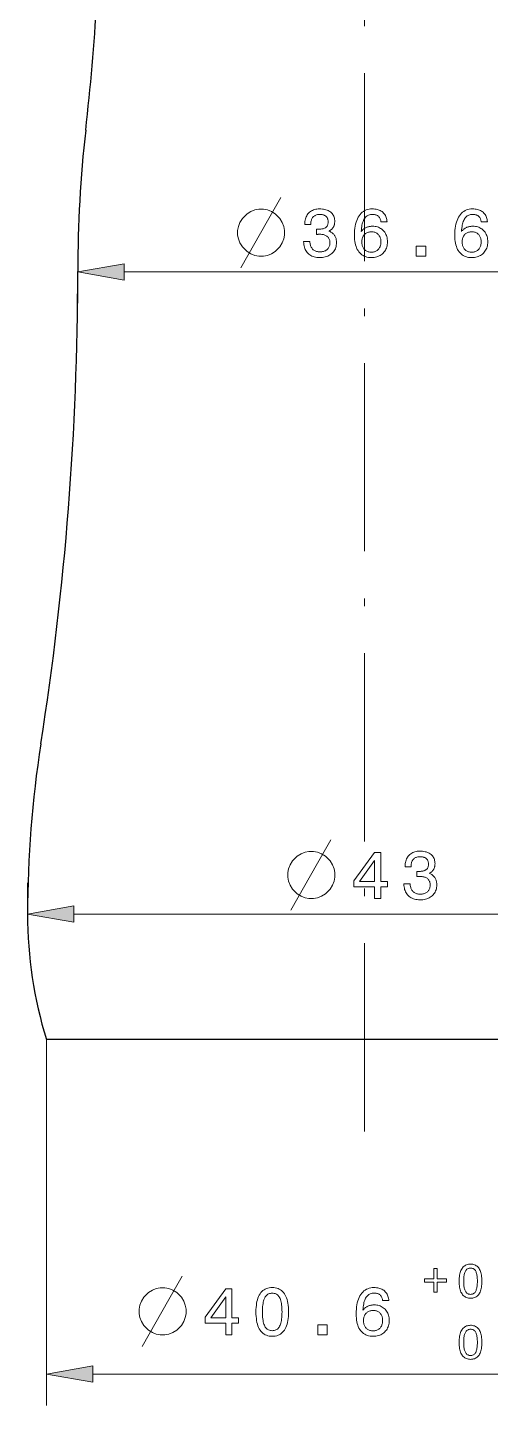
# Model space of a CAD drawing. Extents: x 0 to 297, y 0 to 523.
# Drawn here: x 136.7 to 166.2, y 108.7 to 196.6 of the extents above; entities that cross this region are included whole.
import ezdxf

# ---------------------------------------------------------------- set-up
doc = ezdxf.new("R2010")
doc.units = 0
doc.linetypes.add('DASHDOT', pattern=[18.5, 12, -3, 0.5, -3])

msp = doc.modelspace()

# ---------------------------------------------------------------- linework, layer by layer
at = {"color": 7, "linetype": 'DASHDOT', "lineweight": 13}
msp.add_line((158.178, 126.181), (158.178, 378.407), dxfattribs=at)
at = {"color": 7, "lineweight": 13, "ltscale": 0.050638}
msp.add_line((139.877, 181.032), (139.877, 179.007), dxfattribs=at)
at = {"color": 7, "lineweight": 13}
for p, q in [((142.832, 181.007), (173.523, 181.007)), ((139.632, 140.036), (176.723, 140.036)), ((137.877, 132.032), (137.877, 108.697)), ((140.832, 110.697), (175.523, 110.697))]:
    msp.add_line(p, q, dxfattribs=at)
at = {"color": 7, "lineweight": 13, "ltscale": 0.050104}
msp.add_line((136.677, 140.032), (136.677, 142.036), dxfattribs=at)
at = {"color": 7, "lineweight": 30}
msp.add_line((178.477, 132.032), (137.877, 132.032), dxfattribs=at)
at = {"color": 7, "lineweight": 13}
for points in [[(150.278, 181.257), (151.978, 184.257), (152.828, 185.757)], [(153.478, 140.286), (155.178, 143.286), (156.028, 144.786)], [(143.989, 112.447), (145.689, 115.447), (146.539, 116.947)]]:
    msp.add_lwpolyline(points, dxfattribs=at)
for points in [[(151.728, 185.007), (151.428, 185.007), (151.178, 184.957), (150.928, 184.857), (150.678, 184.707), (150.378, 184.407), (150.228, 184.157), (150.128, 183.907), (150.078, 183.657), (150.078, 183.357), (150.128, 183.107), (150.228, 182.857), (150.378, 182.607), (150.678, 182.307), (150.928, 182.157), (151.178, 182.057), (151.428, 182.007), (151.728, 182.007), (151.978, 182.057), (152.228, 182.157), (152.478, 182.307), (152.778, 182.607), (152.928, 182.857), (153.028, 183.107), (153.078, 183.357), (153.078, 183.657), (153.028, 183.907), (152.928, 184.157), (152.778, 184.407), (152.478, 184.707), (152.228, 184.857), (151.978, 184.957)], [(154.289, 182.947), (154.688, 182.947), (154.69, 182.885), (154.697, 182.826), (154.706, 182.77), (154.718, 182.717), (154.734, 182.666), (154.753, 182.619), (154.775, 182.574), (154.801, 182.532), (154.83, 182.493), (154.861, 182.457), (154.896, 182.424), (154.934, 182.394), (154.974, 182.368), (155.017, 182.345), (155.063, 182.326), (155.111, 182.311), (155.162, 182.298), (155.215, 182.29), (155.272, 182.285), (155.331, 182.283), (155.388, 182.284), (155.444, 182.289), (155.496, 182.297), (155.547, 182.308), (155.594, 182.322), (155.64, 182.34), (155.682, 182.36), (155.723, 182.384), (155.76, 182.411), (155.795, 182.441), (155.828, 182.474), (155.857, 182.509), (155.882, 182.546), (155.904, 182.586), (155.923, 182.629), (155.938, 182.673), (155.95, 182.72), (155.958, 182.769), (155.963, 182.821), (155.965, 182.875), (155.963, 182.924), (155.958, 182.971), (155.95, 183.016), (155.938, 183.058), (155.923, 183.098), (155.905, 183.136), (155.883, 183.172), (155.858, 183.206), (155.829, 183.237), (155.798, 183.266), (155.763, 183.293), (155.725, 183.317), (155.685, 183.338), (155.642, 183.356), (155.596, 183.371), (155.547, 183.384), (155.496, 183.394), (155.442, 183.401), (155.386, 183.405), (155.326, 183.406), (155.318, 183.406), (155.309, 183.406), (155.301, 183.406), (155.292, 183.406), (155.283, 183.406), (155.274, 183.406), (155.265, 183.405), (155.256, 183.405), (155.247, 183.405), (155.238, 183.404), (155.228, 183.404), (155.218, 183.403), (155.207, 183.403), (155.196, 183.402), (155.184, 183.402), (155.172, 183.401), (155.158, 183.4), (155.145, 183.4), (155.13, 183.399), (155.116, 183.398), (155.116, 183.737), (155.125, 183.737), (155.134, 183.737), (155.143, 183.736), (155.152, 183.736), (155.161, 183.736), (155.17, 183.735), (155.178, 183.735), (155.187, 183.735), (155.196, 183.735), (155.204, 183.734), (155.212, 183.734), (155.221, 183.734), (155.229, 183.734), (155.237, 183.734), (155.245, 183.734), (155.252, 183.733), (155.26, 183.733), (155.267, 183.733), (155.275, 183.733), (155.282, 183.733), (155.339, 183.734), (155.392, 183.738), (155.443, 183.744), (155.491, 183.752), (155.535, 183.762), (155.577, 183.775), (155.616, 183.79), (155.651, 183.807), (155.684, 183.826), (155.713, 183.848), (155.74, 183.872), (155.764, 183.899), (155.785, 183.928), (155.803, 183.959), (155.818, 183.993), (155.831, 184.03), (155.841, 184.068), (155.848, 184.11), (155.852, 184.153), (155.853, 184.199), (155.852, 184.244), (155.848, 184.286), (155.841, 184.326), (155.832, 184.364), (155.819, 184.4), (155.804, 184.434), (155.787, 184.466), (155.766, 184.496), (155.743, 184.524), (155.717, 184.549), (155.689, 184.572), (155.658, 184.593), (155.625, 184.611), (155.59, 184.627), (155.552, 184.641), (155.511, 184.652), (155.469, 184.66), (155.424, 184.667), (155.376, 184.67), (155.326, 184.671), (155.27, 184.67), (155.217, 184.665), (155.167, 184.657), (155.119, 184.645), (155.074, 184.631), (155.032, 184.613), (154.993, 184.592), (154.956, 184.568), (154.922, 184.54), (154.891, 184.509), (154.863, 184.475), (154.837, 184.438), (154.815, 184.398), (154.796, 184.355), (154.78, 184.309), (154.766, 184.26), (154.756, 184.207), (154.748, 184.152), (154.744, 184.094), (154.742, 184.033), (154.359, 184.033), (154.359, 184.062), (154.361, 184.148), (154.369, 184.231), (154.382, 184.31), (154.4, 184.386), (154.423, 184.458), (154.451, 184.526), (154.484, 184.591), (154.523, 184.652), (154.566, 184.71), (154.615, 184.764), (154.668, 184.814), (154.724, 184.858), (154.785, 184.897), (154.848, 184.931), (154.916, 184.96), (154.986, 184.984), (155.061, 185.002), (155.139, 185.015), (155.22, 185.023), (155.305, 185.026), (155.395, 185.023), (155.481, 185.017), (155.562, 185.006), (155.64, 184.992), (155.713, 184.972), (155.782, 184.949), (155.847, 184.921), (155.908, 184.889), (155.965, 184.853), (156.018, 184.813), (156.066, 184.768), (156.109, 184.721), (156.147, 184.67), (156.18, 184.615), (156.208, 184.558), (156.23, 184.496), (156.248, 184.432), (156.261, 184.364), (156.268, 184.293), (156.271, 184.218), (156.27, 184.175), (156.267, 184.134), (156.262, 184.094), (156.255, 184.055), (156.247, 184.017), (156.236, 183.98), (156.224, 183.945), (156.209, 183.911), (156.193, 183.878), (156.175, 183.847), (156.155, 183.817), (156.133, 183.788), (156.109, 183.761), (156.083, 183.736), (156.056, 183.712), (156.027, 183.689), (155.996, 183.668), (155.963, 183.648), (155.928, 183.63), (155.891, 183.613), (155.939, 183.594), (155.984, 183.574), (156.026, 183.551), (156.067, 183.526), (156.105, 183.5), (156.14, 183.471), (156.173, 183.441), (156.204, 183.408), (156.233, 183.373), (156.259, 183.337), (156.283, 183.299), (156.304, 183.258), (156.323, 183.217), (156.34, 183.173), (156.353, 183.128), (156.365, 183.081), (156.373, 183.032), (156.38, 182.981), (156.383, 182.929), (156.385, 182.875), (156.382, 182.79), (156.373, 182.709), (156.358, 182.631), (156.337, 182.557), (156.311, 182.486), (156.278, 182.418), (156.24, 182.354), (156.196, 182.293), (156.146, 182.236), (156.09, 182.182), (156.029, 182.132), (155.964, 182.087), (155.895, 182.048), (155.822, 182.014), (155.746, 181.986), (155.666, 181.962), (155.581, 181.944), (155.493, 181.931), (155.401, 181.923), (155.305, 181.92), (155.214, 181.923), (155.127, 181.931), (155.044, 181.945), (154.964, 181.964), (154.888, 181.988), (154.816, 182.018), (154.748, 182.053), (154.683, 182.094), (154.622, 182.14), (154.565, 182.192), (154.513, 182.248), (154.466, 182.308), (154.424, 182.372), (154.389, 182.439), (154.358, 182.509), (154.333, 182.584), (154.314, 182.662), (154.3, 182.743), (154.292, 182.829), (154.289, 182.917)], [(159.612, 184.195), (159.216, 184.195), (159.21, 184.241), (159.202, 184.284), (159.192, 184.325), (159.179, 184.364), (159.164, 184.401), (159.146, 184.436), (159.127, 184.468), (159.105, 184.499), (159.08, 184.527), (159.054, 184.552), (159.025, 184.576), (158.994, 184.597), (158.961, 184.615), (158.926, 184.631), (158.889, 184.645), (158.85, 184.656), (158.808, 184.665), (158.765, 184.671), (158.72, 184.674), (158.672, 184.676), (158.608, 184.673), (158.547, 184.665), (158.489, 184.651), (158.434, 184.632), (158.382, 184.608), (158.333, 184.578), (158.287, 184.543), (158.244, 184.503), (158.205, 184.457), (158.168, 184.406), (158.135, 184.349), (158.104, 184.287), (158.076, 184.219), (158.052, 184.145), (158.03, 184.066), (158.011, 183.982), (157.995, 183.892), (157.981, 183.796), (157.971, 183.695), (157.964, 183.588), (157.99, 183.619), (158.017, 183.65), (158.045, 183.678), (158.074, 183.705), (158.104, 183.731), (158.136, 183.754), (158.168, 183.777), (158.202, 183.798), (158.237, 183.817), (158.273, 183.834), (158.309, 183.85), (158.347, 183.865), (158.386, 183.877), (158.425, 183.888), (158.466, 183.898), (158.507, 183.905), (158.549, 183.911), (158.592, 183.915), (158.636, 183.918), (158.681, 183.919), (158.764, 183.916), (158.844, 183.908), (158.922, 183.894), (158.996, 183.875), (159.066, 183.851), (159.134, 183.82), (159.198, 183.785), (159.259, 183.744), (159.317, 183.698), (159.372, 183.646), (159.423, 183.589), (159.468, 183.53), (159.507, 183.466), (159.542, 183.4), (159.571, 183.329), (159.595, 183.256), (159.614, 183.178), (159.627, 183.098), (159.635, 183.013), (159.638, 182.926), (159.635, 182.838), (159.626, 182.754), (159.612, 182.673), (159.593, 182.595), (159.567, 182.521), (159.536, 182.45), (159.5, 182.382), (159.458, 182.318), (159.41, 182.257), (159.356, 182.2), (159.298, 182.146), (159.237, 182.099), (159.172, 182.057), (159.103, 182.021), (159.031, 181.99), (158.956, 181.965), (158.877, 181.945), (158.795, 181.931), (158.709, 181.923), (158.619, 181.92), (158.516, 181.924), (158.418, 181.935), (158.325, 181.953), (158.237, 181.979), (158.154, 182.011), (158.076, 182.051), (158.002, 182.099), (157.934, 182.154), (157.87, 182.216), (157.812, 182.285), (157.759, 182.361), (157.711, 182.444), (157.669, 182.533), (157.632, 182.628), (157.602, 182.73), (157.576, 182.839), (157.557, 182.954), (157.543, 183.075), (157.534, 183.203), (157.532, 183.337), (157.535, 183.494), (157.543, 183.644), (157.558, 183.787), (157.579, 183.923), (157.606, 184.051), (157.639, 184.172), (157.678, 184.286), (157.722, 184.393), (157.773, 184.492), (157.83, 184.584), (157.892, 184.668), (157.959, 184.743), (158.03, 184.809), (158.107, 184.867), (158.188, 184.915), (158.274, 184.955), (158.365, 184.986), (158.46, 185.008), (158.561, 185.021), (158.666, 185.026), (158.75, 185.023), (158.83, 185.017), (158.906, 185.006), (158.979, 184.991), (159.049, 184.971), (159.114, 184.947), (159.177, 184.919), (159.235, 184.887), (159.29, 184.85), (159.341, 184.808), (159.389, 184.763), (159.432, 184.714), (159.47, 184.662), (159.504, 184.606), (159.533, 184.546), (159.558, 184.483), (159.578, 184.417), (159.594, 184.346), (159.605, 184.272)], [(166.009, 184.195), (165.612, 184.195), (165.607, 184.241), (165.598, 184.284), (165.588, 184.325), (165.575, 184.364), (165.56, 184.401), (165.543, 184.436), (165.523, 184.468), (165.501, 184.499), (165.477, 184.527), (165.45, 184.552), (165.421, 184.576), (165.39, 184.597), (165.357, 184.615), (165.322, 184.631), (165.285, 184.645), (165.246, 184.656), (165.205, 184.665), (165.161, 184.671), (165.116, 184.674), (165.068, 184.676), (165.004, 184.673), (164.943, 184.665), (164.885, 184.651), (164.83, 184.632), (164.778, 184.608), (164.729, 184.578), (164.683, 184.543), (164.641, 184.503), (164.601, 184.457), (164.565, 184.406), (164.531, 184.349), (164.5, 184.287), (164.473, 184.219), (164.448, 184.145), (164.426, 184.066), (164.407, 183.982), (164.391, 183.892), (164.378, 183.796), (164.367, 183.695), (164.36, 183.588), (164.386, 183.619), (164.413, 183.65), (164.441, 183.678), (164.47, 183.705), (164.501, 183.731), (164.532, 183.754), (164.565, 183.777), (164.598, 183.798), (164.633, 183.817), (164.669, 183.834), (164.706, 183.85), (164.744, 183.865), (164.782, 183.877), (164.822, 183.888), (164.862, 183.898), (164.903, 183.905), (164.945, 183.911), (164.988, 183.915), (165.032, 183.918), (165.077, 183.919), (165.16, 183.916), (165.241, 183.908), (165.318, 183.894), (165.392, 183.875), (165.463, 183.851), (165.53, 183.82), (165.595, 183.785), (165.656, 183.744), (165.714, 183.698), (165.768, 183.646), (165.819, 183.589), (165.864, 183.53), (165.904, 183.466), (165.938, 183.4), (165.968, 183.329), (165.992, 183.256), (166.01, 183.178), (166.023, 183.098), (166.031, 183.013), (166.034, 182.926), (166.031, 182.838), (166.023, 182.754), (166.009, 182.673), (165.989, 182.595), (165.964, 182.521), (165.933, 182.45), (165.896, 182.382), (165.854, 182.318), (165.806, 182.257), (165.753, 182.2), (165.695, 182.146), (165.633, 182.099), (165.568, 182.057), (165.5, 182.021), (165.428, 181.99), (165.352, 181.965), (165.273, 181.945), (165.191, 181.931), (165.105, 181.923), (165.016, 181.92), (164.913, 181.924), (164.815, 181.935), (164.722, 181.953), (164.634, 181.979), (164.55, 182.011), (164.472, 182.051), (164.399, 182.099), (164.33, 182.154), (164.267, 182.216), (164.208, 182.285), (164.155, 182.361), (164.107, 182.444), (164.065, 182.533), (164.029, 182.628), (163.998, 182.73), (163.973, 182.839), (163.953, 182.954), (163.939, 183.075), (163.931, 183.203), (163.928, 183.337), (163.931, 183.494), (163.94, 183.644), (163.955, 183.787), (163.976, 183.923), (164.002, 184.051), (164.035, 184.172), (164.074, 184.286), (164.119, 184.393), (164.17, 184.492), (164.226, 184.584), (164.288, 184.668), (164.355, 184.743), (164.427, 184.809), (164.503, 184.867), (164.584, 184.915), (164.67, 184.955), (164.761, 184.986), (164.857, 185.008), (164.957, 185.021), (165.062, 185.026), (165.146, 185.023), (165.226, 185.017), (165.303, 185.006), (165.376, 184.991), (165.445, 184.971), (165.511, 184.947), (165.573, 184.919), (165.632, 184.887), (165.686, 184.85), (165.738, 184.808), (165.785, 184.763), (165.828, 184.714), (165.866, 184.662), (165.9, 184.606), (165.929, 184.546), (165.954, 184.483), (165.975, 184.417), (165.99, 184.346), (166.002, 184.272)], [(159.22, 182.922), (159.219, 182.979), (159.214, 183.034), (159.206, 183.087), (159.194, 183.137), (159.18, 183.185), (159.162, 183.231), (159.141, 183.274), (159.116, 183.315), (159.089, 183.353), (159.058, 183.39), (159.024, 183.423), (158.989, 183.453), (158.951, 183.479), (158.912, 183.502), (158.87, 183.521), (158.827, 183.537), (158.781, 183.549), (158.733, 183.558), (158.684, 183.563), (158.632, 183.565), (158.574, 183.563), (158.519, 183.558), (158.466, 183.549), (158.416, 183.537), (158.369, 183.521), (158.324, 183.502), (158.281, 183.48), (158.241, 183.454), (158.204, 183.425), (158.169, 183.392), (158.137, 183.356), (158.109, 183.317), (158.084, 183.276), (158.062, 183.233), (158.044, 183.187), (158.029, 183.138), (158.017, 183.087), (158.008, 183.033), (158.003, 182.976), (158.002, 182.917), (158.003, 182.858), (158.008, 182.802), (158.017, 182.748), (158.028, 182.696), (158.043, 182.647), (158.061, 182.6), (158.083, 182.556), (158.108, 182.515), (158.136, 182.475), (158.167, 182.439), (158.201, 182.405), (158.238, 182.375), (158.277, 182.348), (158.318, 182.325), (158.362, 182.306), (158.408, 182.29), (158.456, 182.278), (158.507, 182.269), (158.56, 182.263), (158.615, 182.262), (158.668, 182.264), (158.719, 182.269), (158.768, 182.278), (158.815, 182.291), (158.859, 182.307), (158.902, 182.327), (158.943, 182.351), (158.981, 182.378), (159.018, 182.409), (159.053, 182.444), (159.084, 182.482), (159.113, 182.522), (159.138, 182.564), (159.16, 182.608), (159.178, 182.655), (159.193, 182.704), (159.205, 182.755), (159.214, 182.808), (159.219, 182.864)], [(165.617, 182.922), (165.615, 182.979), (165.61, 183.034), (165.602, 183.087), (165.591, 183.137), (165.576, 183.185), (165.558, 183.231), (165.537, 183.274), (165.513, 183.315), (165.485, 183.353), (165.454, 183.39), (165.421, 183.423), (165.385, 183.453), (165.348, 183.479), (165.308, 183.502), (165.267, 183.521), (165.223, 183.537), (165.177, 183.549), (165.13, 183.558), (165.08, 183.563), (165.028, 183.565), (164.971, 183.563), (164.915, 183.558), (164.863, 183.549), (164.813, 183.537), (164.765, 183.521), (164.72, 183.502), (164.678, 183.48), (164.638, 183.454), (164.6, 183.425), (164.566, 183.392), (164.534, 183.356), (164.505, 183.317), (164.48, 183.276), (164.458, 183.233), (164.44, 183.187), (164.425, 183.138), (164.413, 183.087), (164.405, 183.033), (164.4, 182.976), (164.398, 182.917), (164.4, 182.858), (164.405, 182.802), (164.413, 182.748), (164.424, 182.696), (164.439, 182.647), (164.458, 182.6), (164.479, 182.556), (164.504, 182.515), (164.532, 182.475), (164.564, 182.439), (164.598, 182.405), (164.634, 182.375), (164.673, 182.348), (164.715, 182.325), (164.758, 182.306), (164.804, 182.29), (164.853, 182.278), (164.903, 182.269), (164.956, 182.263), (165.012, 182.262), (165.064, 182.264), (165.115, 182.269), (165.164, 182.278), (165.211, 182.291), (165.256, 182.307), (165.299, 182.327), (165.339, 182.351), (165.378, 182.378), (165.414, 182.409), (165.449, 182.444), (165.481, 182.482), (165.509, 182.522), (165.534, 182.564), (165.556, 182.608), (165.575, 182.655), (165.59, 182.704), (165.601, 182.755), (165.61, 182.808), (165.615, 182.864)], [(161.476, 182.007), (161.476, 182.65), (162.073, 182.65), (162.073, 182.007)], [(142.832, 181.528), (139.877, 181.007), (142.832, 180.486)], [(154.928, 144.036), (154.628, 144.036), (154.378, 143.986), (154.128, 143.886), (153.878, 143.736), (153.578, 143.436), (153.428, 143.186), (153.328, 142.936), (153.278, 142.686), (153.278, 142.386), (153.328, 142.136), (153.428, 141.886), (153.578, 141.636), (153.878, 141.336), (154.128, 141.186), (154.378, 141.086), (154.628, 141.036), (154.928, 141.036), (155.178, 141.086), (155.428, 141.186), (155.678, 141.336), (155.978, 141.636), (156.128, 141.886), (156.228, 142.136), (156.278, 142.386), (156.278, 142.686), (156.228, 142.936), (156.128, 143.186), (155.978, 143.436), (155.678, 143.736), (155.428, 143.886), (155.178, 143.986)], [(158.815, 141.036), (158.815, 141.778), (157.497, 141.778), (157.497, 142.158), (158.81, 143.969), (159.203, 143.969), (159.203, 142.124), (159.63, 142.124), (159.63, 141.778), (159.203, 141.778), (159.203, 141.036)], [(157.86, 142.124), (158.815, 142.124), (158.815, 143.467)], [(160.687, 141.977), (161.085, 141.977), (161.088, 141.915), (161.094, 141.856), (161.103, 141.8), (161.116, 141.746), (161.132, 141.696), (161.151, 141.648), (161.173, 141.604), (161.199, 141.562), (161.227, 141.523), (161.259, 141.486), (161.294, 141.453), (161.331, 141.424), (161.372, 141.398), (161.415, 141.375), (161.46, 141.356), (161.508, 141.34), (161.559, 141.328), (161.613, 141.319), (161.669, 141.314), (161.728, 141.312), (161.786, 141.314), (161.841, 141.319), (161.894, 141.327), (161.944, 141.338), (161.992, 141.352), (162.037, 141.369), (162.08, 141.39), (162.12, 141.414), (162.158, 141.441), (162.193, 141.471), (162.225, 141.503), (162.254, 141.539), (162.28, 141.576), (162.302, 141.616), (162.32, 141.658), (162.336, 141.703), (162.347, 141.75), (162.356, 141.799), (162.361, 141.851), (162.363, 141.905), (162.361, 141.954), (162.356, 142.001), (162.348, 142.045), (162.336, 142.088), (162.321, 142.128), (162.302, 142.166), (162.281, 142.202), (162.255, 142.235), (162.227, 142.267), (162.195, 142.296), (162.16, 142.323), (162.123, 142.346), (162.082, 142.367), (162.039, 142.386), (161.994, 142.401), (161.945, 142.414), (161.894, 142.424), (161.84, 142.431), (161.783, 142.435), (161.724, 142.436), (161.715, 142.436), (161.707, 142.436), (161.698, 142.436), (161.69, 142.436), (161.681, 142.436), (161.672, 142.435), (161.663, 142.435), (161.654, 142.435), (161.645, 142.434), (161.635, 142.434), (161.626, 142.434), (161.616, 142.433), (161.605, 142.433), (161.594, 142.432), (161.582, 142.431), (161.569, 142.431), (161.556, 142.43), (161.542, 142.429), (161.528, 142.429), (161.513, 142.428), (161.513, 142.767), (161.522, 142.767), (161.532, 142.766), (161.541, 142.766), (161.55, 142.766), (161.558, 142.765), (161.567, 142.765), (161.576, 142.765), (161.585, 142.764), (161.593, 142.764), (161.602, 142.764), (161.61, 142.764), (161.618, 142.764), (161.626, 142.763), (161.634, 142.763), (161.642, 142.763), (161.65, 142.763), (161.658, 142.763), (161.665, 142.763), (161.672, 142.763), (161.68, 142.763), (161.736, 142.764), (161.79, 142.768), (161.841, 142.773), (161.888, 142.781), (161.933, 142.792), (161.975, 142.804), (162.013, 142.819), (162.049, 142.836), (162.081, 142.856), (162.111, 142.878), (162.137, 142.902), (162.161, 142.929), (162.182, 142.958), (162.201, 142.989), (162.216, 143.023), (162.229, 143.059), (162.238, 143.098), (162.245, 143.139), (162.25, 143.183), (162.251, 143.229), (162.25, 143.273), (162.246, 143.316), (162.239, 143.356), (162.229, 143.394), (162.217, 143.43), (162.202, 143.464), (162.184, 143.496), (162.164, 143.526), (162.141, 143.553), (162.115, 143.579), (162.087, 143.602), (162.056, 143.623), (162.023, 143.641), (161.987, 143.657), (161.949, 143.671), (161.909, 143.682), (161.866, 143.69), (161.821, 143.696), (161.774, 143.7), (161.724, 143.701), (161.668, 143.699), (161.615, 143.695), (161.564, 143.686), (161.517, 143.675), (161.472, 143.66), (161.43, 143.643), (161.39, 143.622), (161.354, 143.597), (161.32, 143.57), (161.289, 143.539), (161.26, 143.505), (161.235, 143.468), (161.213, 143.428), (161.193, 143.385), (161.177, 143.338), (161.164, 143.289), (161.153, 143.237), (161.146, 143.182), (161.141, 143.124), (161.14, 143.062), (160.756, 143.062), (160.756, 143.092), (160.759, 143.178), (160.767, 143.261), (160.779, 143.34), (160.797, 143.416), (160.82, 143.488), (160.848, 143.556), (160.882, 143.621), (160.92, 143.682), (160.964, 143.74), (161.012, 143.794), (161.065, 143.844), (161.122, 143.888), (161.182, 143.927), (161.246, 143.961), (161.313, 143.99), (161.384, 144.013), (161.458, 144.032), (161.536, 144.045), (161.618, 144.053), (161.703, 144.055), (161.793, 144.053), (161.878, 144.047), (161.96, 144.036), (162.037, 144.021), (162.111, 144.002), (162.18, 143.979), (162.245, 143.951), (162.306, 143.919), (162.363, 143.883), (162.415, 143.842), (162.464, 143.798), (162.507, 143.75), (162.544, 143.699), (162.577, 143.645), (162.605, 143.587), (162.628, 143.526), (162.646, 143.462), (162.658, 143.394), (162.666, 143.322), (162.668, 143.248), (162.667, 143.205), (162.665, 143.163), (162.66, 143.123), (162.653, 143.084), (162.644, 143.046), (162.634, 143.01), (162.621, 142.975), (162.607, 142.941), (162.591, 142.908), (162.573, 142.877), (162.552, 142.847), (162.53, 142.818), (162.507, 142.791), (162.481, 142.765), (162.454, 142.741), (162.424, 142.719), (162.393, 142.697), (162.36, 142.678), (162.326, 142.66), (162.289, 142.643), (162.336, 142.624), (162.381, 142.603), (162.424, 142.581), (162.464, 142.556), (162.502, 142.529), (162.538, 142.501), (162.571, 142.47), (162.602, 142.438), (162.631, 142.403), (162.657, 142.367), (162.681, 142.328), (162.702, 142.288), (162.721, 142.246), (162.737, 142.203), (162.751, 142.157), (162.762, 142.11), (162.771, 142.062), (162.777, 142.011), (162.781, 141.959), (162.782, 141.905), (162.779, 141.82), (162.77, 141.739), (162.756, 141.661), (162.735, 141.586), (162.708, 141.515), (162.676, 141.448), (162.638, 141.383), (162.593, 141.323), (162.543, 141.265), (162.487, 141.211), (162.426, 141.162), (162.361, 141.117), (162.293, 141.078), (162.22, 141.044), (162.143, 141.015), (162.063, 140.992), (161.979, 140.973), (161.891, 140.96), (161.799, 140.952), (161.703, 140.95), (161.612, 140.953), (161.525, 140.961), (161.441, 140.974), (161.362, 140.993), (161.286, 141.018), (161.214, 141.048), (161.145, 141.083), (161.081, 141.124), (161.02, 141.17), (160.963, 141.222), (160.91, 141.278), (160.863, 141.338), (160.822, 141.401), (160.786, 141.468), (160.756, 141.539), (160.731, 141.613), (160.712, 141.691), (160.698, 141.773), (160.689, 141.858), (160.687, 141.947)], [(139.632, 140.557), (136.677, 140.036), (139.632, 139.515)], [(162.591, 117.434), (162.802, 117.434), (162.802, 116.779), (163.399, 116.779), (163.399, 116.57), (162.802, 116.57), (162.802, 115.914), (162.591, 115.914), (162.591, 116.57), (161.992, 116.57), (161.992, 116.779), (162.591, 116.779)], [(164.207, 116.621), (164.209, 116.725), (164.215, 116.824), (164.224, 116.918), (164.237, 117.007), (164.254, 117.09), (164.274, 117.169), (164.298, 117.242), (164.326, 117.311), (164.358, 117.374), (164.393, 117.432), (164.432, 117.485), (164.474, 117.532), (164.52, 117.574), (164.569, 117.61), (164.622, 117.641), (164.677, 117.666), (164.737, 117.685), (164.799, 117.699), (164.865, 117.707), (164.935, 117.71), (165.005, 117.708), (165.071, 117.699), (165.134, 117.685), (165.194, 117.666), (165.25, 117.641), (165.302, 117.611), (165.351, 117.575), (165.397, 117.534), (165.439, 117.487), (165.477, 117.434), (165.512, 117.376), (165.543, 117.313), (165.571, 117.245), (165.595, 117.172), (165.615, 117.093), (165.631, 117.009), (165.644, 116.92), (165.654, 116.826), (165.659, 116.726), (165.661, 116.621), (165.659, 116.517), (165.654, 116.417), (165.644, 116.323), (165.631, 116.234), (165.615, 116.151), (165.595, 116.072), (165.571, 115.999), (165.543, 115.931), (165.512, 115.868), (165.477, 115.811), (165.439, 115.759), (165.397, 115.712), (165.351, 115.671), (165.302, 115.635), (165.25, 115.605), (165.194, 115.58), (165.134, 115.561), (165.071, 115.547), (165.005, 115.539), (164.935, 115.536), (164.865, 115.539), (164.799, 115.548), (164.737, 115.561), (164.677, 115.581), (164.622, 115.605), (164.569, 115.636), (164.52, 115.672), (164.474, 115.713), (164.432, 115.76), (164.393, 115.812), (164.358, 115.87), (164.326, 115.933), (164.298, 116.001), (164.274, 116.074), (164.254, 116.153), (164.237, 116.236), (164.224, 116.325), (164.215, 116.418), (164.209, 116.517)], [(164.497, 116.621), (164.498, 116.537), (164.501, 116.457), (164.506, 116.382), (164.514, 116.311), (164.523, 116.245), (164.535, 116.184), (164.549, 116.128), (164.564, 116.076), (164.583, 116.028), (164.603, 115.986), (164.625, 115.948), (164.65, 115.913), (164.677, 115.883), (164.707, 115.857), (164.739, 115.835), (164.773, 115.817), (164.81, 115.803), (164.849, 115.792), (164.891, 115.786), (164.935, 115.784), (164.979, 115.786), (165.021, 115.792), (165.06, 115.802), (165.097, 115.816), (165.131, 115.834), (165.163, 115.856), (165.193, 115.882), (165.22, 115.912), (165.244, 115.946), (165.266, 115.984), (165.286, 116.026), (165.304, 116.073), (165.319, 116.125), (165.333, 116.181), (165.344, 116.243), (165.354, 116.309), (165.361, 116.38), (165.366, 116.455), (165.369, 116.536), (165.37, 116.621), (165.369, 116.707), (165.366, 116.787), (165.361, 116.863), (165.354, 116.934), (165.344, 117.001), (165.333, 117.062), (165.319, 117.119), (165.304, 117.171), (165.286, 117.218), (165.266, 117.26), (165.244, 117.298), (165.22, 117.332), (165.193, 117.362), (165.163, 117.388), (165.131, 117.41), (165.097, 117.428), (165.06, 117.441), (165.021, 117.451), (164.979, 117.457), (164.935, 117.459), (164.891, 117.457), (164.849, 117.451), (164.81, 117.441), (164.773, 117.427), (164.739, 117.409), (164.707, 117.387), (164.677, 117.361), (164.65, 117.33), (164.625, 117.296), (164.603, 117.258), (164.583, 117.215), (164.564, 117.168), (164.549, 117.116), (164.535, 117.059), (164.523, 116.998), (164.514, 116.932), (164.506, 116.861), (164.501, 116.786), (164.498, 116.706)], [(145.439, 116.197), (145.139, 116.197), (144.889, 116.147), (144.639, 116.047), (144.389, 115.897), (144.089, 115.597), (143.939, 115.347), (143.839, 115.097), (143.789, 114.847), (143.789, 114.547), (143.839, 114.297), (143.939, 114.047), (144.089, 113.797), (144.389, 113.497), (144.639, 113.347), (144.889, 113.247), (145.139, 113.197), (145.439, 113.197), (145.689, 113.247), (145.939, 113.347), (146.189, 113.497), (146.489, 113.797), (146.639, 114.047), (146.739, 114.297), (146.789, 114.547), (146.789, 114.847), (146.739, 115.097), (146.639, 115.347), (146.489, 115.597), (146.189, 115.897), (145.939, 116.047), (145.689, 116.147)], [(149.326, 113.197), (149.326, 113.939), (148.009, 113.939), (148.009, 114.319), (149.322, 116.129), (149.714, 116.129), (149.714, 114.285), (150.142, 114.285), (150.142, 113.939), (149.714, 113.939), (149.714, 113.197)], [(151.247, 114.66), (151.249, 114.809), (151.257, 114.95), (151.271, 115.084), (151.289, 115.211), (151.313, 115.33), (151.342, 115.442), (151.377, 115.547), (151.417, 115.645), (151.462, 115.735), (151.512, 115.819), (151.568, 115.894), (151.628, 115.962), (151.694, 116.021), (151.764, 116.073), (151.839, 116.117), (151.918, 116.152), (152.003, 116.18), (152.093, 116.2), (152.187, 116.212), (152.286, 116.216), (152.386, 116.212), (152.481, 116.2), (152.571, 116.18), (152.656, 116.153), (152.736, 116.117), (152.811, 116.074), (152.881, 116.023), (152.946, 115.964), (153.006, 115.897), (153.061, 115.822), (153.111, 115.739), (153.155, 115.649), (153.195, 115.552), (153.229, 115.447), (153.258, 115.334), (153.281, 115.214), (153.3, 115.087), (153.313, 114.952), (153.321, 114.81), (153.323, 114.66), (153.321, 114.511), (153.313, 114.369), (153.3, 114.234), (153.281, 114.108), (153.258, 113.988), (153.229, 113.876), (153.195, 113.772), (153.155, 113.674), (153.111, 113.585), (153.061, 113.503), (153.006, 113.428), (152.946, 113.361), (152.881, 113.303), (152.811, 113.252), (152.736, 113.209), (152.656, 113.173), (152.571, 113.146), (152.481, 113.126), (152.386, 113.114), (152.286, 113.111), (152.187, 113.114), (152.093, 113.126), (152.003, 113.146), (151.918, 113.174), (151.839, 113.209), (151.764, 113.252), (151.694, 113.304), (151.628, 113.363), (151.568, 113.43), (151.512, 113.505), (151.462, 113.587), (151.417, 113.677), (151.377, 113.774), (151.342, 113.879), (151.313, 113.991), (151.289, 114.11), (151.271, 114.236), (151.257, 114.37), (151.249, 114.512)], [(159.72, 115.385), (159.323, 115.385), (159.318, 115.431), (159.309, 115.474), (159.299, 115.516), (159.286, 115.555), (159.271, 115.592), (159.254, 115.626), (159.234, 115.659), (159.212, 115.689), (159.188, 115.717), (159.161, 115.743), (159.132, 115.766), (159.101, 115.787), (159.068, 115.806), (159.033, 115.822), (158.996, 115.835), (158.957, 115.846), (158.916, 115.855), (158.872, 115.861), (158.827, 115.865), (158.779, 115.866), (158.715, 115.863), (158.654, 115.855), (158.596, 115.842), (158.541, 115.823), (158.489, 115.798), (158.44, 115.769), (158.394, 115.734), (158.352, 115.693), (158.312, 115.647), (158.276, 115.596), (158.242, 115.539), (158.211, 115.477), (158.184, 115.409), (158.159, 115.336), (158.137, 115.257), (158.118, 115.172), (158.102, 115.082), (158.089, 114.986), (158.078, 114.885), (158.071, 114.778), (158.097, 114.81), (158.124, 114.84), (158.152, 114.868), (158.181, 114.896), (158.212, 114.921), (158.243, 114.945), (158.276, 114.967), (158.309, 114.988), (158.344, 115.007), (158.38, 115.025), (158.417, 115.041), (158.455, 115.055), (158.493, 115.068), (158.533, 115.079), (158.573, 115.088), (158.614, 115.096), (158.656, 115.102), (158.699, 115.106), (158.743, 115.108), (158.788, 115.109), (158.871, 115.106), (158.952, 115.098), (159.029, 115.085), (159.103, 115.065), (159.174, 115.041), (159.241, 115.011), (159.306, 114.975), (159.367, 114.934), (159.425, 114.888), (159.479, 114.836), (159.53, 114.78), (159.575, 114.72), (159.615, 114.657), (159.649, 114.59), (159.679, 114.52), (159.702, 114.446), (159.721, 114.369), (159.734, 114.288), (159.742, 114.204), (159.745, 114.116), (159.742, 114.028), (159.734, 113.944), (159.72, 113.863), (159.7, 113.785), (159.675, 113.711), (159.644, 113.64), (159.607, 113.573), (159.565, 113.508), (159.517, 113.447), (159.464, 113.39), (159.406, 113.337), (159.344, 113.289), (159.279, 113.247), (159.211, 113.211), (159.139, 113.18), (159.063, 113.155), (158.984, 113.136), (158.902, 113.122), (158.816, 113.113), (158.727, 113.111), (158.624, 113.114), (158.526, 113.125), (158.433, 113.143), (158.345, 113.169), (158.261, 113.202), (158.183, 113.242), (158.11, 113.289), (158.041, 113.344), (157.978, 113.406), (157.919, 113.475), (157.866, 113.551), (157.818, 113.634), (157.776, 113.723), (157.74, 113.819), (157.709, 113.921), (157.684, 114.029), (157.664, 114.144), (157.65, 114.265), (157.642, 114.393), (157.639, 114.527), (157.642, 114.685), (157.651, 114.835), (157.666, 114.978), (157.687, 115.113), (157.713, 115.242), (157.746, 115.363), (157.785, 115.477), (157.83, 115.583), (157.881, 115.682), (157.937, 115.774), (157.999, 115.858), (158.066, 115.933), (158.138, 116), (158.214, 116.057), (158.295, 116.106), (158.381, 116.145), (158.472, 116.176), (158.568, 116.198), (158.668, 116.212), (158.773, 116.216), (158.857, 116.214), (158.937, 116.207), (159.014, 116.196), (159.087, 116.181), (159.156, 116.162), (159.222, 116.138), (159.284, 116.11), (159.342, 116.077), (159.397, 116.04), (159.449, 115.999), (159.496, 115.954), (159.539, 115.905), (159.577, 115.852), (159.611, 115.796), (159.64, 115.737), (159.665, 115.674), (159.686, 115.607), (159.701, 115.537), (159.713, 115.463)], [(148.371, 114.285), (149.326, 114.285), (149.326, 115.628)], [(151.66, 114.66), (151.661, 114.539), (151.666, 114.425), (151.674, 114.318), (151.684, 114.217), (151.698, 114.123), (151.715, 114.036), (151.734, 113.955), (151.757, 113.881), (151.783, 113.813), (151.812, 113.752), (151.844, 113.698), (151.879, 113.649), (151.918, 113.606), (151.961, 113.568), (152.006, 113.537), (152.055, 113.511), (152.108, 113.491), (152.164, 113.476), (152.223, 113.468), (152.286, 113.465), (152.349, 113.468), (152.409, 113.476), (152.465, 113.49), (152.518, 113.51), (152.567, 113.536), (152.612, 113.567), (152.654, 113.604), (152.693, 113.647), (152.728, 113.695), (152.759, 113.749), (152.788, 113.81), (152.813, 113.877), (152.835, 113.951), (152.855, 114.032), (152.871, 114.119), (152.884, 114.214), (152.895, 114.315), (152.902, 114.423), (152.907, 114.538), (152.908, 114.66), (152.907, 114.782), (152.902, 114.898), (152.895, 115.006), (152.884, 115.108), (152.871, 115.202), (152.855, 115.29), (152.835, 115.371), (152.813, 115.445), (152.788, 115.513), (152.759, 115.573), (152.728, 115.627), (152.693, 115.675), (152.654, 115.718), (152.612, 115.755), (152.567, 115.786), (152.518, 115.812), (152.465, 115.832), (152.409, 115.846), (152.349, 115.855), (152.286, 115.858), (152.223, 115.855), (152.164, 115.846), (152.108, 115.832), (152.055, 115.811), (152.006, 115.786), (151.961, 115.754), (151.918, 115.717), (151.879, 115.673), (151.844, 115.624), (151.812, 115.57), (151.783, 115.509), (151.757, 115.441), (151.734, 115.367), (151.715, 115.286), (151.698, 115.198), (151.684, 115.104), (151.674, 115.003), (151.666, 114.895), (151.661, 114.781)], [(159.328, 114.112), (159.326, 114.169), (159.321, 114.224), (159.313, 114.277), (159.302, 114.327), (159.287, 114.375), (159.269, 114.421), (159.248, 114.464), (159.224, 114.505), (159.196, 114.544), (159.165, 114.58), (159.132, 114.613), (159.096, 114.643), (159.059, 114.669), (159.019, 114.692), (158.978, 114.711), (158.934, 114.727), (158.888, 114.739), (158.841, 114.748), (158.791, 114.753), (158.739, 114.755), (158.682, 114.753), (158.626, 114.748), (158.574, 114.739), (158.524, 114.727), (158.476, 114.712), (158.431, 114.693), (158.389, 114.67), (158.349, 114.644), (158.311, 114.615), (158.277, 114.582), (158.245, 114.546), (158.216, 114.508), (158.191, 114.467), (158.169, 114.423), (158.151, 114.377), (158.136, 114.328), (158.124, 114.277), (158.116, 114.223), (158.111, 114.167), (158.109, 114.108), (158.111, 114.049), (158.116, 113.992), (158.124, 113.938), (158.135, 113.886), (158.15, 113.837), (158.169, 113.791), (158.19, 113.747), (158.215, 113.705), (158.243, 113.666), (158.275, 113.629), (158.309, 113.595), (158.345, 113.565), (158.384, 113.539), (158.426, 113.516), (158.469, 113.496), (158.515, 113.48), (158.564, 113.468), (158.614, 113.459), (158.667, 113.454), (158.723, 113.452), (158.775, 113.454), (158.826, 113.459), (158.875, 113.468), (158.922, 113.481), (158.967, 113.498), (159.01, 113.518), (159.05, 113.541), (159.089, 113.569), (159.125, 113.6), (159.16, 113.634), (159.192, 113.672), (159.22, 113.712), (159.245, 113.754), (159.267, 113.798), (159.286, 113.845), (159.301, 113.894), (159.312, 113.945), (159.321, 113.998), (159.326, 114.054)], [(155.187, 113.197), (155.187, 113.84), (155.784, 113.84), (155.784, 113.197)], [(164.207, 112.721), (164.209, 112.825), (164.215, 112.924), (164.224, 113.018), (164.237, 113.107), (164.254, 113.19), (164.274, 113.269), (164.298, 113.342), (164.326, 113.411), (164.358, 113.474), (164.393, 113.532), (164.432, 113.585), (164.474, 113.632), (164.52, 113.674), (164.569, 113.71), (164.622, 113.741), (164.677, 113.766), (164.737, 113.785), (164.799, 113.799), (164.865, 113.807), (164.935, 113.81), (165.005, 113.808), (165.071, 113.799), (165.134, 113.785), (165.194, 113.766), (165.25, 113.741), (165.302, 113.711), (165.351, 113.675), (165.397, 113.634), (165.439, 113.587), (165.477, 113.534), (165.512, 113.477), (165.543, 113.413), (165.571, 113.345), (165.595, 113.272), (165.615, 113.193), (165.631, 113.109), (165.644, 113.02), (165.654, 112.926), (165.659, 112.826), (165.661, 112.721), (165.659, 112.617), (165.654, 112.517), (165.644, 112.423), (165.631, 112.334), (165.615, 112.251), (165.595, 112.172), (165.571, 112.099), (165.543, 112.031), (165.512, 111.968), (165.477, 111.911), (165.439, 111.859), (165.397, 111.812), (165.351, 111.771), (165.302, 111.735), (165.25, 111.705), (165.194, 111.68), (165.134, 111.661), (165.071, 111.647), (165.005, 111.639), (164.935, 111.636), (164.865, 111.639), (164.799, 111.648), (164.737, 111.661), (164.677, 111.681), (164.622, 111.705), (164.569, 111.736), (164.52, 111.772), (164.474, 111.813), (164.432, 111.86), (164.393, 111.912), (164.358, 111.97), (164.326, 112.033), (164.298, 112.101), (164.274, 112.174), (164.254, 112.253), (164.237, 112.336), (164.224, 112.425), (164.215, 112.518), (164.209, 112.617)], [(164.497, 112.721), (164.498, 112.637), (164.501, 112.557), (164.506, 112.482), (164.514, 112.411), (164.523, 112.345), (164.535, 112.284), (164.549, 112.228), (164.564, 112.176), (164.583, 112.128), (164.603, 112.086), (164.625, 112.048), (164.65, 112.013), (164.677, 111.983), (164.707, 111.957), (164.739, 111.935), (164.773, 111.917), (164.81, 111.903), (164.849, 111.892), (164.891, 111.886), (164.935, 111.884), (164.979, 111.886), (165.021, 111.892), (165.06, 111.902), (165.097, 111.916), (165.131, 111.934), (165.163, 111.956), (165.193, 111.982), (165.22, 112.012), (165.244, 112.046), (165.266, 112.084), (165.286, 112.126), (165.304, 112.173), (165.319, 112.225), (165.333, 112.281), (165.344, 112.343), (165.354, 112.409), (165.361, 112.48), (165.366, 112.555), (165.369, 112.636), (165.37, 112.721), (165.369, 112.807), (165.366, 112.887), (165.361, 112.963), (165.354, 113.034), (165.344, 113.101), (165.333, 113.162), (165.319, 113.219), (165.304, 113.271), (165.286, 113.318), (165.266, 113.36), (165.244, 113.398), (165.22, 113.432), (165.193, 113.462), (165.163, 113.488), (165.131, 113.51), (165.097, 113.528), (165.06, 113.541), (165.021, 113.551), (164.979, 113.557), (164.935, 113.559), (164.891, 113.557), (164.849, 113.551), (164.81, 113.541), (164.773, 113.527), (164.739, 113.509), (164.707, 113.487), (164.677, 113.461), (164.65, 113.43), (164.625, 113.396), (164.603, 113.358), (164.583, 113.315), (164.564, 113.268), (164.549, 113.216), (164.535, 113.159), (164.523, 113.098), (164.514, 113.032), (164.506, 112.961), (164.501, 112.886), (164.498, 112.806)], [(140.832, 111.218), (137.877, 110.697), (140.832, 110.176)]]:
    msp.add_lwpolyline(points, close=True, dxfattribs=at)
at = {"color": 7, "lineweight": 30}
for centre, radius, start, end in [((-14.589, 207.63), 155.97, 353.5279, 359.59652), ((219.877, 181.032), 80, 173.5279, 180.00001), ((-54.379, 181.032), 194.256, 351.07436, 360), ((206.677, 140.032), 70, 171.07437, 180.00001), ((163.944, 140.032), 27.267, 180.00002, 197.06151)]:
    msp.add_arc(centre, radius, start, end, dxfattribs=at)
at = {"color": 7, "lineweight": 13}
for points in [[(142.832, 181.528), (139.877, 181.007), (142.832, 181.528), (142.832, 180.486)], [(139.632, 140.557), (136.677, 140.036), (139.632, 140.557), (139.632, 139.515)], [(140.832, 111.218), (137.877, 110.697), (140.832, 111.218), (140.832, 110.176)]]:
    msp.add_solid(points, dxfattribs=at)

doc.saveas('drawing.dxf')
